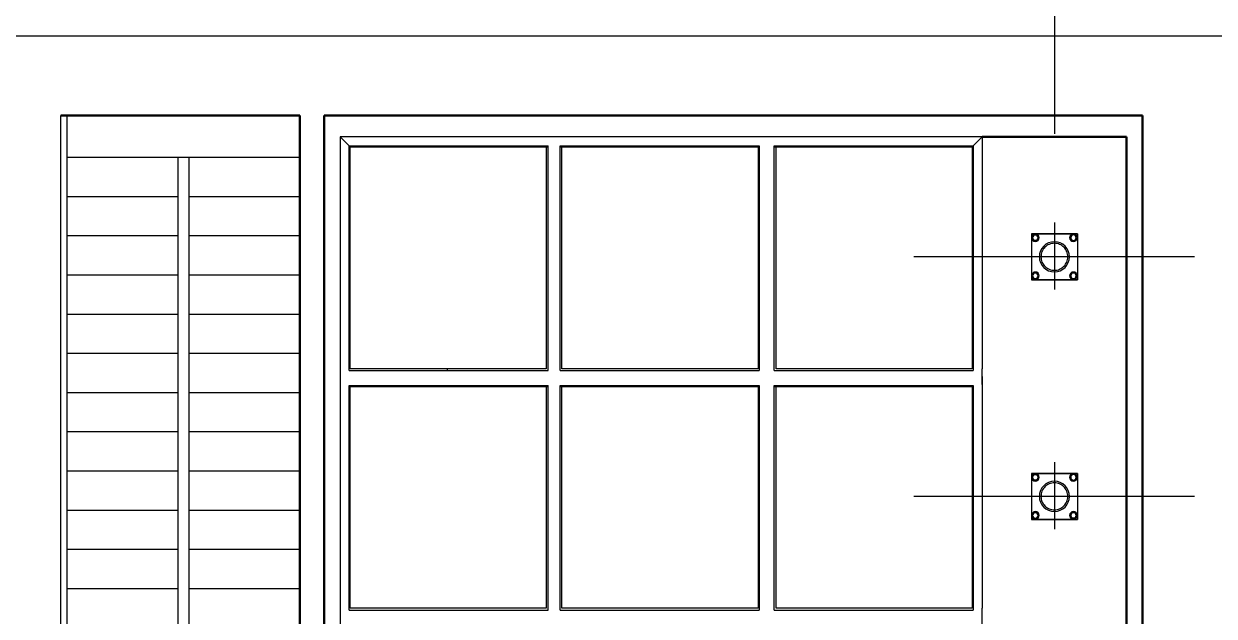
# Model space of a CAD drawing. Extents: x -170 to 1091, y -90 to 504.
# Drawn here: x 235.02 to 242.5, y 72.19 to 75.91 of the extents above; entities that cross this region are included whole.
import ezdxf

# ---------------------------------------------------------------- set-up
doc = ezdxf.new("R2010")
doc.units = 0
doc.header["$LTSCALE"] = 1000
for name, pattern in [('1 实线', [0]), ('2 虚线', [5.75, 4.5, -1.25]), ('4 点画线', [9, 6.25, -1.25, 0.25, -1.25]), ('PF_CENTER', [400, 250, -50, 50, -50])]:
    doc.linetypes.add(name, pattern=pattern)
for name, color, linetype, lineweight in [('01 粗实线', 7, '1 实线', 50), ('02 细灰线', 253, '1 实线', 25), ('03 细红线', 6, '1 实线', 25), ('04 虚线', 54, '2 虚线', 25), ('05 点画线', 141, '4 点画线', 25)]:
    doc.layers.add(name, color=color, linetype=linetype, lineweight=lineweight)
doc.layers.add('02', color=1, linetype='CONTINUOUS')
doc.layers.add('05', color=4, linetype='PF_CENTER')

msp = doc.modelspace()

# ---------------------------------------------------------------- linework, layer by layer
at = {"layer": '01 粗实线'}
for p, q in [((236.75632, 75.33535, 0), (235.25334, 75.33535, 0)), ((236.75632, 75.33535, 0), (236.75632, 66.01535, 0)), ((236.90879, 66.01535, 0), (236.90879, 75.33535, 0)), ((236.90879, 75.33535, 0), (242.05334, 75.33535, 0)), ((242.05334, 75.33535, 0), (242.05334, 66.01535, 0)), ((241.04636, 75.20074, 0), (241.95364, 75.20074, 0)), ((241.95364, 75.20074, 0), (241.95364, 66.14971, 0))]:
    msp.add_line(p, q, dxfattribs=at)
at = {"layer": '01 粗实线', "color": 3, "lineweight": 25}
for p, q in [((241.64457, 74.59235, 0), (241.35543, 74.59235, 0)), ((241.35543, 74.59235, 0), (241.64457, 74.59235, 0)), ((241.35543, 74.59235, 0), (241.35543, 74.30322, 0)), ((241.35543, 74.59235, 0), (241.35543, 74.30322, 0)), ((241.64457, 74.59235, 0), (241.64457, 74.30322, 0)), ((241.64457, 74.30322, 0), (241.35543, 74.30322, 0)), ((241.35543, 74.30322, 0), (241.64457, 74.30322, 0)), ((241.64457, 73.08687, 0), (241.35543, 73.08687, 0)), ((241.35543, 73.08687, 0), (241.64457, 73.08687, 0)), ((241.35543, 73.08687, 0), (241.35543, 72.79774, 0)), ((241.35543, 73.08687, 0), (241.35543, 72.79774, 0)), ((241.64457, 73.08687, 0), (241.64457, 72.79774, 0)), ((241.64457, 72.79774, 0), (241.35543, 72.79774, 0)), ((241.35543, 72.79774, 0), (241.64457, 72.79774, 0))]:
    msp.add_line(p, q, dxfattribs=at)
at = {"layer": '01 粗实线', "color": 9, "lineweight": 25, "elevation": 0}
for points in [[(241.40015, 74.56742), (241.39026, 74.54947), (241.37047, 74.54947), (241.36057, 74.56742), (241.37047, 74.58537), (241.39026, 74.58537)], [(241.59985, 74.56742), (241.60974, 74.54947), (241.62953, 74.54947), (241.63943, 74.56742), (241.62953, 74.58537), (241.60974, 74.58537)], [(241.40015, 74.32815), (241.39026, 74.34609), (241.37047, 74.34609), (241.36057, 74.32815), (241.37047, 74.3102), (241.39026, 74.3102)], [(241.59985, 74.32815), (241.60974, 74.34609), (241.62953, 74.34609), (241.63943, 74.32815), (241.62953, 74.3102), (241.60974, 74.3102)], [(241.40015, 73.06194), (241.39026, 73.044), (241.37047, 73.044), (241.36057, 73.06194), (241.37047, 73.07989), (241.39026, 73.07989)], [(241.59985, 73.06194), (241.60974, 73.044), (241.62953, 73.044), (241.63943, 73.06194), (241.62953, 73.07989), (241.60974, 73.07989)], [(241.40015, 72.82267), (241.39026, 72.84061), (241.37047, 72.84061), (241.36057, 72.82267), (241.37047, 72.80472), (241.39026, 72.80472)], [(241.59985, 72.82267), (241.60974, 72.84061), (241.62953, 72.84061), (241.63943, 72.82267), (241.62953, 72.80472), (241.60974, 72.80472)]]:
    msp.add_lwpolyline(points, close=True, dxfattribs=at)
at = {"layer": '01 粗实线', "color": 9, "lineweight": 25}
for centre, radius, start, end in [((241.38036, 74.56742, 0), 0.02393, 90, 270), ((241.38036, 74.56742, 0), 0.01734, 90, 270), ((241.38036, 74.56742, 0), 0.02393, 270, 90), ((241.38036, 74.56742, 0), 0.01734, 270, 90), ((241.61964, 74.56742, 0), 0.02393, 90, 270), ((241.61964, 74.56742, 0), 0.01734, 90, 270), ((241.61964, 74.56742, 0), 0.02393, 270, 90), ((241.61964, 74.56742, 0), 0.01734, 270, 90), ((241.38036, 74.32815, 0), 0.02393, 90, 270), ((241.38036, 74.32815, 0), 0.01734, 90, 270), ((241.38036, 74.32815, 0), 0.02393, 270, 90), ((241.38036, 74.32815, 0), 0.01734, 270, 90), ((241.61964, 74.32815, 0), 0.02393, 90, 270), ((241.61964, 74.32815, 0), 0.01734, 90, 270), ((241.61964, 74.32815, 0), 0.02393, 270, 90), ((241.61964, 74.32815, 0), 0.01734, 270, 90), ((241.38036, 73.06194, 0), 0.02393, 90, 270), ((241.38036, 73.06194, 0), 0.01734, 90, 270), ((241.38036, 73.06194, 0), 0.02393, 270, 90), ((241.38036, 73.06194, 0), 0.01734, 270, 90), ((241.61964, 73.06194, 0), 0.02393, 90, 270), ((241.61964, 73.06194, 0), 0.01734, 90, 270), ((241.61964, 73.06194, 0), 0.02393, 270, 90), ((241.61964, 73.06194, 0), 0.01734, 270, 90), ((241.38036, 72.82267, 0), 0.02393, 90, 270), ((241.38036, 72.82267, 0), 0.01734, 90, 270), ((241.38036, 72.82267, 0), 0.02393, 270, 90), ((241.38036, 72.82267, 0), 0.01734, 270, 90), ((241.61964, 72.82267, 0), 0.02393, 90, 270), ((241.61964, 72.82267, 0), 0.01734, 90, 270), ((241.61964, 72.82267, 0), 0.02393, 270, 90), ((241.61964, 72.82267, 0), 0.01734, 270, 90)]:
    msp.add_arc(centre, radius, start, end, dxfattribs=at)
at = {"layer": '01 粗实线', "color": 3, "lineweight": 25}
for centre, start, end in [((241.5, 74.44778, 0), 90, 270), ((241.5, 74.44778, 0), 270, 90), ((241.5, 72.94231, 0), 90, 270), ((241.5, 72.94231, 0), 270, 90)]:
    msp.add_arc(centre, 0.09472, start, end, dxfattribs=at)
at = {"layer": '02', "ltscale": 8}
msp.add_line((224, 75.83535, 0), (277.35, 75.83535, 0), dxfattribs=at)
at = {"layer": '02 细灰线', "color": 7}
for p, q in [((235.25334, 69.45556, 0), (235.25334, 75.33535, 0)), ((235.29073, 75.33535, 0), (235.29073, 69.45556, 0)), ((237.00849, 75.20074, 0), (237.00849, 66.97068, 0)), ((239.70041, 75.20074, 0), (237.00849, 75.20074, 0)), ((237.00849, 75.20074, 0), (237.07122, 75.13801, 0)), ((241.04636, 75.20074, 0), (238.35445, 75.20074, 0)), ((239.68472, 75.20074, 0), (239.63768, 75.20074, 0)), ((241.04636, 75.20074, 0), (240.98363, 75.13801, 0)), ((241.03068, 75.20074, 0), (240.98363, 75.20074, 0)), ((241.04636, 75.20074, 0), (241.04636, 73.74464, 0)), ((235.29073, 75.07336, 0), (236.75632, 75.07336, 0)), ((235.98863, 75.07336, 0), (235.98863, 71.1327, 0)), ((236.05842, 75.07336, 0), (236.05842, 71.1327, 0)), ((237.06495, 75.14428, 0), (238.31681, 75.14428, 0)), ((237.06495, 73.73287, 0), (237.06495, 75.14428, 0)), ((237.07122, 75.13801, 0), (238.31681, 75.13801, 0)), ((237.07122, 73.74464, 0), (237.07122, 75.13801, 0)), ((238.30505, 75.13801, 0), (238.30505, 73.74464, 0)), ((238.31681, 75.13801, 0), (238.30505, 75.13801, 0)), ((238.39209, 75.14428, 0), (239.64395, 75.14428, 0)), ((238.39209, 75.13801, 0), (239.63768, 75.13801, 0)), ((238.40385, 75.13801, 0), (238.39209, 75.13801, 0)), ((238.40385, 73.74464, 0), (238.40385, 75.13801, 0)), ((239.64395, 75.14428, 0), (239.63768, 75.13801, 0)), ((239.63768, 75.13801, 0), (239.63768, 73.74464, 0)), ((239.64395, 75.14428, 0), (239.64395, 73.73287, 0)), ((239.73804, 75.14428, 0), (240.98991, 75.14428, 0)), ((239.73804, 75.13801, 0), (240.98363, 75.13801, 0)), ((239.74981, 75.13801, 0), (239.73804, 75.13801, 0)), ((239.74981, 73.74464, 0), (239.74981, 75.13801, 0)), ((240.98363, 75.13801, 0), (240.98363, 73.74464, 0)), ((240.98991, 75.14428, 0), (240.98991, 73.73287, 0)), ((235.29073, 74.82707, 0), (235.98863, 74.82707, 0)), ((236.05842, 74.82707, 0), (236.75632, 74.82707, 0)), ((235.29073, 74.58078, 0), (235.98863, 74.58078, 0)), ((236.05842, 74.58078, 0), (236.75632, 74.58078, 0)), ((235.29073, 74.33449, 0), (235.98863, 74.33449, 0)), ((236.05842, 74.33449, 0), (236.75632, 74.33449, 0)), ((235.29073, 74.0882, 0), (235.98863, 74.0882, 0)), ((236.05842, 74.0882, 0), (236.75632, 74.0882, 0)), ((235.29073, 73.8419, 0), (235.98863, 73.8419, 0)), ((236.05842, 73.8419, 0), (236.75632, 73.8419, 0)), ((238.30505, 73.74464, 0), (237.07122, 73.74464, 0)), ((239.63768, 73.74464, 0), (238.40385, 73.74464, 0)), ((240.98363, 73.74464, 0), (239.74981, 73.74464, 0)), ((241.04636, 73.64584, 0), (241.04636, 73.74464, 0)), ((237.00849, 73.69524, 0), (237.00849, 66.14971, 0)), ((241.04636, 73.69524, 0), (241.04636, 72.23913, 0)), ((235.29073, 73.59561, 0), (235.98863, 73.59561, 0)), ((236.05842, 73.59561, 0), (236.75632, 73.59561, 0)), ((237.06495, 72.22737, 0), (237.06495, 73.63878, 0)), ((237.06495, 73.63878, 0), (238.31681, 73.63878, 0)), ((237.06495, 73.63878, 0), (237.07122, 73.63251, 0)), ((237.07122, 72.23913, 0), (237.07122, 73.63251, 0)), ((237.07122, 73.63251, 0), (238.31681, 73.63251, 0)), ((238.30505, 73.63251, 0), (238.30505, 72.23913, 0)), ((238.31681, 73.63251, 0), (238.30505, 73.63251, 0)), ((238.39209, 73.63878, 0), (239.64395, 73.63878, 0)), ((238.39209, 73.63251, 0), (239.63768, 73.63251, 0)), ((238.40385, 73.63251, 0), (238.39209, 73.63251, 0)), ((238.40385, 72.23913, 0), (238.40385, 73.63251, 0)), ((239.64395, 73.63878, 0), (239.63768, 73.63251, 0)), ((239.63768, 73.63251, 0), (239.63768, 72.23913, 0)), ((239.64395, 73.63878, 0), (239.64395, 72.22737, 0)), ((239.73804, 73.63878, 0), (240.98991, 73.63878, 0)), ((239.73804, 73.63251, 0), (240.98363, 73.63251, 0)), ((239.74981, 73.63251, 0), (239.73804, 73.63251, 0)), ((239.74981, 72.23913, 0), (239.74981, 73.63251, 0)), ((240.98991, 73.63878, 0), (240.98363, 73.63251, 0)), ((240.98363, 73.63251, 0), (240.98363, 72.23913, 0)), ((240.98991, 73.63878, 0), (240.98991, 72.22737, 0)), ((235.29073, 73.34932, 0), (235.98863, 73.34932, 0)), ((236.05842, 73.34932, 0), (236.75632, 73.34932, 0)), ((235.29073, 73.10303, 0), (235.98863, 73.10303, 0)), ((236.05842, 73.10303, 0), (236.75632, 73.10303, 0)), ((235.29073, 72.85674, 0), (235.98863, 72.85674, 0)), ((236.05842, 72.85674, 0), (236.75632, 72.85674, 0)), ((235.29073, 72.61045, 0), (235.98863, 72.61045, 0)), ((236.05842, 72.61045, 0), (236.75632, 72.61045, 0)), ((235.29073, 72.36416, 0), (235.98863, 72.36416, 0)), ((236.05842, 72.36416, 0), (236.75632, 72.36416, 0)), ((238.30505, 72.23913, 0), (237.07122, 72.23913, 0)), ((239.63768, 72.23913, 0), (238.40385, 72.23913, 0)), ((240.98363, 72.23913, 0), (239.74981, 72.23913, 0)), ((241.04636, 72.14033, 0), (241.04636, 72.23913, 0))]:
    msp.add_line(p, q, dxfattribs=at)
at = {"layer": '03 细红线'}
for p, q in [((238.31681, 73.73287, 0), (238.31681, 75.14428, 0)), ((238.39209, 73.73287, 0), (238.39209, 75.14428, 0)), ((239.73804, 73.73287, 0), (239.73804, 75.14428, 0)), ((237.06495, 73.73287, 0), (238.31681, 73.73287, 0)), ((238.39209, 73.73287, 0), (239.64395, 73.73287, 0)), ((239.73804, 73.73287, 0), (240.98991, 73.73287, 0)), ((238.31681, 72.22737, 0), (238.31681, 73.63878, 0)), ((238.39209, 72.22737, 0), (238.39209, 73.63878, 0)), ((239.73804, 72.22737, 0), (239.73804, 73.63878, 0)), ((237.06495, 72.22737, 0), (238.31681, 72.22737, 0)), ((238.39209, 72.22737, 0), (239.64395, 72.22737, 0)), ((239.73804, 72.22737, 0), (240.98991, 72.22737, 0))]:
    msp.add_line(p, q, dxfattribs=at)
at = {"layer": '04 虚线'}
for centre, start, end in [((241.5, 74.44778, 0), 90, 270), ((241.5, 74.44778, 0), 270, 90), ((241.5, 72.94231, 0), 90, 270), ((241.5, 72.94231, 0), 270, 90)]:
    msp.add_arc(centre, 0.08475, start, end, dxfattribs=at)
at = {"layer": '05', "ltscale": 8}
msp.add_line((241.5, 82.69885, 0), (241.5, 75.22074, 0), dxfattribs=at)
at = {"layer": '05 点画线'}
for p, q in [((237.68147, 75.14428, 0), (237.68147, 75.13801, 0)), ((239.02076, 75.13801, 0), (239.02076, 75.14428, 0)), ((241.5, 74.66333, 0), (241.5, 74.24259, 0)), ((242.3816, 74.44778, 0), (240.6169, 74.44778, 0)), ((241.68858, 74.44778, 0), (241.30992, 74.44778, 0)), ((237.68147, 73.74464, 0), (237.68147, 73.73287, 0)), ((237.68147, 73.74464, 0), (237.68147, 73.73287, 0)), ((237.68147, 73.63878, 0), (237.68147, 73.63251, 0)), ((237.68147, 73.63878, 0), (237.68147, 73.63251, 0)), ((241.5, 73.15785, 0), (241.5, 72.73712, 0)), ((242.3816, 72.94231, 0), (240.6169, 72.94231, 0)), ((241.68858, 72.94231, 0), (241.30992, 72.94231, 0))]:
    msp.add_line(p, q, dxfattribs=at)

doc.saveas('drawing.dxf')
